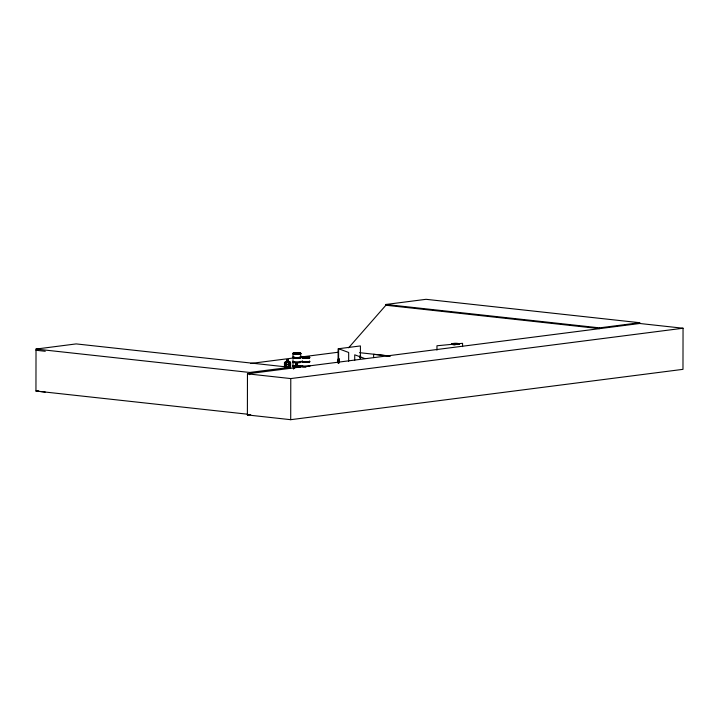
<?xml version="1.0" encoding="UTF-8"?>
<svg xmlns="http://www.w3.org/2000/svg" width="719" height="719" viewBox="0 0 719 719"><rect width="100%" height="100%" fill="white"/><g stroke="black" fill="none" stroke-linecap="round" stroke-linejoin="round"><path stroke-width="1.08" d="M289.353 368.452L289.856 368.505L289.856 367.31L76.178 343.907L36.022 349.066L35.95 391.028L45.189 392.053M247.39 414.944L247.462 373.835L639.721 323.487L683.05 328.232L682.978 369.341L290.71 419.689L247.39 414.944L250.724 414.512M249.7 374.671L249.7 372.46L289.856 367.31M284.463 367.05L284.463 362.493L286.504 361.783M284.544 367.05L284.535 362.52M285.11 363.76L285.092 367.023L285.11 363.76L284.553 363.76M285.551 366.295L285.551 362.52L286.575 361.837L286.504 359.752L288.544 359.752L288.472 361.837L289.487 362.502L289.478 366.277L288.463 367.903M290.054 368.128L290.054 363.715L290.611 363.715M290.611 368.119L290.575 362.475L289.928 361.756L288.544 361.765M290.71 419.689L290.782 378.571L683.05 328.232M292.975 366.034L292.993 362.385M292.984 361.63L292.993 359.743M292.993 357.091L293.001 353.451M293.442 368.82L293.442 366.645L295.482 365.926M293.514 368.838L293.514 366.672M294.529 368.55L294.529 366.663L295.545 365.989L295.482 363.895L297.522 363.895L297.45 365.989L298.466 366.654M300.722 357.064L300.74 353.415M338.101 363.041L338.119 348.787L360.417 345.929L360.399 358.035M338.263 363.023C337.247 357.226 339.701 357.199 338.973 363.005M338.469 362.96L338.478 358.736L338.982 358.781M338.595 362.987L338.622 348.733L348.679 352.481L348.67 361.253M338.766 363.014L338.811 358.718M354.719 360.291L354.728 354.809L364.794 358.565M360.021 358.08L360.03 355.968L360.561 355.941L360.561 358.053M360.183 358.098L360.03 355.968M373.637 357.622L373.646 354.332L390.345 356.157M348.589 347.816L385.887 305.242L385.896 304.47L426.043 299.311L639.721 322.714L639.721 323.487M436.954 350.153L436.963 345.767L462.569 343.322L462.56 346.612M639.721 322.714L599.574 327.864L599.574 328.637L385.887 305.242M294.125 353.424L294.646 353.469M303.616 357.622L303.094 357.577L304.146 357.622M303.112 357.559L304.254 357.505M453.419 343.907L454.435 343.988L453.608 343.853M454.237 343.934L453.707 343.817M294.799 353.173L294.61 353.389M298.915 353.91L299.437 353.955M308.505 358.017L308.074 358.107M453.5 343.88L454.048 343.916M294.161 353.353L294.646 353.263M304.119 357.505L304.299 357.568M38.152 390.75L35.95 391.028L247.408 414.189M250.616 363.481L292.813 358.062M300.587 357.064L338.343 352.22M295.033 353.2L294.538 353.353L295.141 353.353M303.571 357.325L304.047 357.568M293.523 367.912L294.089 367.912M285.218 361.846L289.901 361.837M284.463 364.407L290.566 364.389M297.513 365.917L298.906 365.917L299.553 366.636M294.188 365.989L298.879 365.98M295.545 366.663L297.45 366.654M385.896 304.47L599.574 327.864M359.563 352.678L389.698 355.977M36.022 349.066L249.7 372.46M36.022 350.261L45.261 351.285M247.462 373.835L290.782 378.571M309.574 365.89A3.928 0.467 0.1 0 1 308.739 366.339M306.015 366.492A3.928 0.467 0.1 0 1 302.339 365.809M309.529 361.855A3.874 0.458 0.1 0 1 305.512 362.439A3.874 0.458 0.1 0 1 302.393 361.765M309.521 365.629A3.874 0.458 0.1 0 1 305.503 366.223A3.874 0.458 0.1 0 1 302.384 365.549M306.006 366.978A3.865 0.458 0.1 0 1 302.393 366.304M306.015 366.726A3.928 0.467 0.1 0 1 302.339 366.043M309.574 366.124A3.928 0.467 0.1 0 1 309.664 366.366M309.583 361.351A3.928 0.467 0.1 0 1 305.512 361.954A3.928 0.467 0.1 0 1 302.348 361.271M309.521 361.091A3.865 0.458 0.1 0 1 305.512 361.684A3.865 0.458 0.1 0 1 302.402 361.01M309.583 361.585A3.928 0.467 0.1 0 1 305.512 362.187A3.928 0.467 0.1 0 1 302.348 361.504M300.12 356.831A3.865 0.458 0.1 0 1 299.221 357.442A3.865 0.458 0.1 0 1 294.017 357.379A3.865 0.458 0.1 0 1 293.999 356.759M300.12 357.595A3.874 0.458 0.1 0 1 297.549 358.287A3.874 0.458 0.1 0 1 293.073 357.729M300.111 361.369A3.874 0.458 0.1 0 1 297.54 362.061A3.874 0.458 0.1 0 1 293.073 361.504M300.156 361.864A3.928 0.467 0.1 0 1 297.549 362.565A3.928 0.467 0.1 0 1 293.019 362.008M300.156 361.63A3.928 0.467 0.1 0 1 297.549 362.331A3.928 0.467 0.1 0 1 293.019 361.774M300.165 357.091A3.928 0.467 0.1 0 1 297.558 357.801A3.928 0.467 0.1 0 1 293.028 357.235M300.165 357.325A3.928 0.467 0.1 0 1 297.558 358.035A3.928 0.467 0.1 0 1 293.019 357.469M300.102 365.926A3.865 0.458 0.1 0 1 298.933 366.555A3.856 0.458 0.1 0 0 300.093 365.962M294.242 366.501A3.865 0.458 0.1 0 1 293.073 366.061M300.102 362.133A3.865 0.458 0.1 0 1 297.54 362.825A3.865 0.458 0.1 0 1 293.073 362.268M294.251 366.537A3.856 0.458 0.1 0 1 292.993 366.223M298.933 366.978A3.865 0.458 0.1 0 0 300.102 366.348A3.856 0.458 0.1 0 1 298.924 366.969M300.111 366.115A3.883 0.458 0.1 0 1 298.942 366.744M294.233 366.69A3.883 0.458 0.1 0 1 293.055 366.25M455.298 344.473A3.883 0.458 0.1 0 1 451.82 343.97A3.883 0.458 0.1 0 1 456.062 343.556A3.883 0.458 0.1 0 1 459.54 344.068M286.566 362.511L286.566 366.286L288.463 366.286L288.472 362.502L286.566 362.511M286.917 360.147L286.917 360.821L288.13 360.821L288.139 360.147L286.917 360.147M295.886 364.299L295.886 364.973L297.109 364.973L297.109 364.299L295.886 364.299M303.247 357.747A3.865 0.458 0.1 0 0 309.619 357.523A3.865 0.458 0.1 0 0 304.667 356.975A3.865 0.458 0.1 0 0 303.247 357.747A3.856 0.458 0.1 0 0 309.61 357.532A3.856 0.458 0.1 0 0 304.676 356.983A3.856 0.458 0.1 0 0 303.247 357.756M303.238 358.143A3.865 0.458 0.1 0 0 309.619 357.909A3.856 0.458 0.1 0 0 304.676 357.361A3.856 0.458 0.1 0 0 303.247 358.134A3.856 0.458 0.1 0 0 309.61 357.9A3.865 0.458 0.1 0 0 304.667 357.37A3.865 0.458 0.1 0 0 303.238 358.143M303.238 357.774A3.874 0.458 0.1 0 0 309.628 357.541A3.874 0.458 0.1 0 0 304.667 357.001A3.874 0.458 0.1 0 0 303.238 357.774M294.269 353.595A3.865 0.458 0.1 0 0 300.641 353.371A3.865 0.458 0.1 0 0 295.698 352.822A3.865 0.458 0.1 0 0 294.269 353.595M294.269 353.604A3.856 0.458 0.1 0 0 300.641 353.38A3.856 0.458 0.1 0 0 295.698 352.84A3.856 0.458 0.1 0 0 294.269 353.604M294.269 353.991A3.865 0.458 0.1 0 0 300.641 353.757A3.856 0.458 0.1 0 0 295.698 353.209A3.856 0.458 0.1 0 0 294.269 353.982A3.856 0.458 0.1 0 0 300.641 353.766A3.865 0.458 0.1 0 0 295.689 353.218A3.865 0.458 0.1 0 0 294.269 353.991A3.856 0.458 0.1 0 0 300.641 353.757A3.856 0.458 0.1 0 0 295.698 353.227A3.856 0.458 0.1 0 0 294.269 354M294.26 353.766A3.883 0.458 0.1 0 0 300.659 353.541A3.883 0.458 0.1 0 0 295.689 352.993A3.883 0.458 0.1 0 0 294.26 353.766M298.017 366.357A3.865 0.458 0.1 0 0 300.102 365.674A3.856 0.458 0.1 0 1 298.017 366.348M293.073 365.809A3.865 0.458 0.1 0 0 295.069 366.322A3.856 0.458 0.1 0 1 293.073 365.8M292.984 366.609A3.865 0.458 0.1 0 0 294.242 366.924A3.856 0.458 0.1 0 1 292.993 366.6M451.883 343.763A3.865 0.458 0.1 0 0 455.307 344.311A3.856 0.458 0.1 0 1 451.892 343.772A3.865 0.458 0.1 0 1 456.718 343.421A3.865 0.458 0.1 0 1 459.297 344.024A3.856 0.458 0.1 0 0 456.718 343.43A3.856 0.458 0.1 0 0 451.892 343.772M452.539 343.979A3.865 0.458 0.1 0 0 455.307 344.707A3.847 0.458 0.1 0 1 452.548 343.979A3.865 0.458 0.1 0 1 459.198 344.068A3.847 0.458 0.1 0 0 452.548 343.979"/></g></svg>
